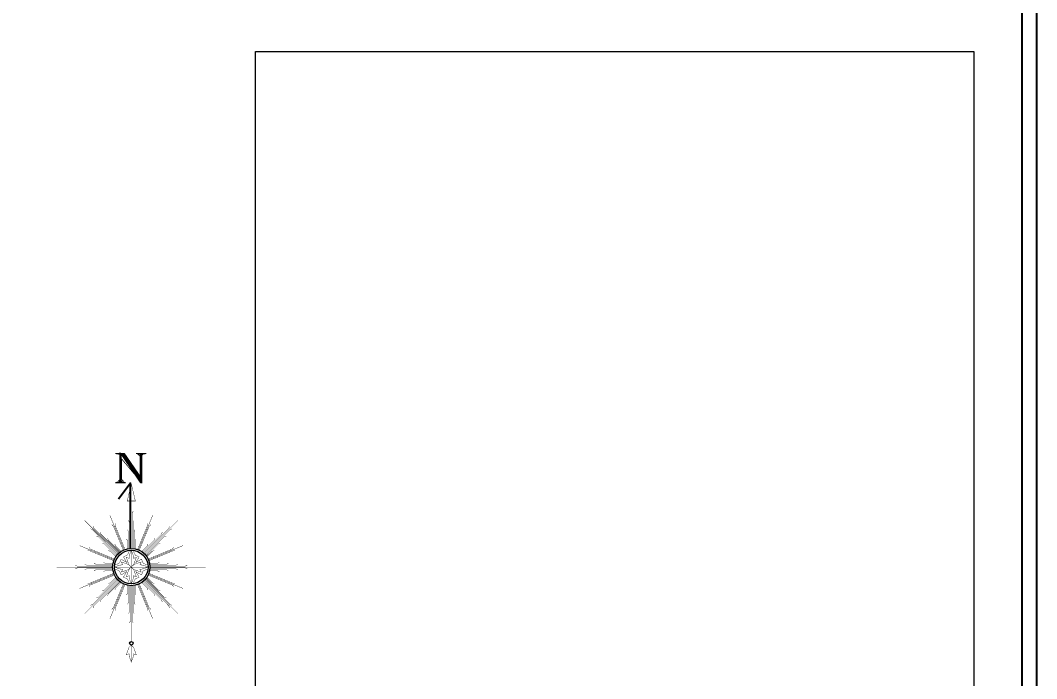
# Model space of a CAD drawing. Header units: metres. Extents: x 0 to 107, y 0 to 69.
# Drawn here: x 52.56 to 68.8, y 40.67 to 51.19 of the extents above; entities that cross this region are included whole.
import ezdxf

# ---------------------------------------------------------------- set-up
doc = ezdxf.new("R2010")
doc.units = ezdxf.units.M
doc.header["$LTSCALE"] = 0.2
doc.header["$MEASUREMENT"] = 0
doc.linetypes.add('HIDDEN2', pattern=[0.1875, 0.125, -0.0625])
doc.layers.get('0').update_dxf_attribs({"lineweight": 15})
doc.layers.add('LOCATION_PLAN', color=7, linetype='Continuous', lineweight=0)
doc.styles.add('Bhanu', font='times.ttf', dxfattribs={"height": 9})

# ---------------------------------------------------------------- blocks, each defined once
blk = doc.blocks.new('n')
at = {"color": 8, "flags": 128}
for points, const_width in [([(1632.898, 1497.975), (1633.004, 1497.975), (1632.966, 1498.013), (1632.966, 1498.45), (1633.388, 1497.947), (1633.388, 1498.508), (1633.426, 1498.546), (1633.32, 1498.546), (1633.358, 1498.508), (1633.358, 1498.072), (1632.936, 1498.575), (1632.936, 1498.013), (1632.898, 1497.975)], 0.0159), ([(1632.898, 1497.975), (1633.004, 1497.975), (1632.966, 1498.013), (1632.966, 1498.45), (1633.388, 1497.947), (1633.388, 1498.508), (1633.426, 1498.546), (1633.32, 1498.546), (1633.358, 1498.508), (1633.358, 1498.072), (1632.936, 1498.575), (1632.936, 1498.013), (1632.898, 1497.975)], 0.0159), ([(1633.087, 1497.551), (1633.26, 1497.551), (1633.173, 1497.919), (1633.087, 1497.551)], 0.00794), ([(1633.087, 1497.551), (1633.26, 1497.551), (1633.173, 1497.919), (1633.087, 1497.551)], 0.00794), ([(1633.173, 1496.541), (1633.173, 1497.919)], 0.00794), ([(1633.173, 1496.541), (1633.173, 1497.919)], 0.00794), ([(1633.021, 1496.511), (1632.718, 1497.244)], 0.00794), ([(1633.021, 1496.511), (1632.718, 1497.244)], 0.00794), ([(1633.154, 1496.541), (1633.154, 1497.295), (1633.134, 1497.335)], 0.00794), ([(1633.154, 1496.541), (1633.154, 1497.295), (1633.134, 1497.335)], 0.00794), ([(1633.193, 1496.541), (1633.193, 1497.295), (1633.213, 1497.335)], 0.00794), ([(1633.193, 1496.541), (1633.193, 1497.295), (1633.213, 1497.335)], 0.00794), ([(1633.325, 1496.511), (1633.629, 1497.244)], 0.00794), ([(1633.325, 1496.511), (1633.629, 1497.244)], 0.00794), ([(1632.893, 1496.425), (1632.181, 1497.136)], 0.00794), ([(1632.893, 1496.425), (1632.181, 1497.136)], 0.00794), ([(1632.907, 1496.439), (1632.374, 1496.972), (1632.36, 1497.014)], 0.00794), ([(1632.907, 1496.439), (1632.374, 1496.972), (1632.36, 1497.014)], 0.00794), ([(1633.003, 1496.503), (1632.791, 1497.017), (1632.757, 1497.046)], 0.00794), ([(1633.003, 1496.503), (1632.791, 1497.017), (1632.757, 1497.046)], 0.00794), ([(1633.04, 1496.518), (1632.827, 1497.032), (1632.83, 1497.076)], 0.00794), ([(1633.04, 1496.518), (1632.827, 1497.032), (1632.83, 1497.076)], 0.00794), ([(1633.134, 1496.539), (1633.134, 1497.097), (1633.114, 1497.136)], 0.00794), ([(1633.134, 1496.539), (1633.134, 1497.097), (1633.114, 1497.136)], 0.00794), ([(1633.213, 1496.539), (1633.213, 1497.097), (1633.233, 1497.136)], 0.00794), ([(1633.213, 1496.539), (1633.213, 1497.097), (1633.233, 1497.136)], 0.00794), ([(1633.307, 1496.518), (1633.52, 1497.032), (1633.516, 1497.076)], 0.00794), ([(1633.307, 1496.518), (1633.52, 1497.032), (1633.516, 1497.076)], 0.00794), ([(1633.343, 1496.503), (1633.556, 1497.017), (1633.59, 1497.046)], 0.00794), ([(1633.343, 1496.503), (1633.556, 1497.017), (1633.59, 1497.046)], 0.00794), ([(1633.44, 1496.439), (1633.973, 1496.972), (1633.987, 1497.014)], 0.00794), ([(1633.44, 1496.439), (1633.973, 1496.972), (1633.987, 1497.014)], 0.00794), ([(1633.454, 1496.425), (1634.166, 1497.136)], 0.00794), ([(1633.454, 1496.425), (1634.166, 1497.136)], 0.00794), ([(1632.879, 1496.411), (1632.345, 1496.944), (1632.303, 1496.958)], 0.00794), ([(1632.879, 1496.411), (1632.345, 1496.944), (1632.303, 1496.958)], 0.00794), ([(1632.866, 1496.395), (1632.472, 1496.79), (1632.43, 1496.804)], 0.00794), ([(1632.866, 1496.395), (1632.472, 1496.79), (1632.43, 1496.804)], 0.00794), ([(1632.922, 1496.452), (1632.528, 1496.846), (1632.514, 1496.888)], 0.00794), ([(1632.922, 1496.452), (1632.528, 1496.846), (1632.514, 1496.888)], 0.00794), ([(1632.938, 1496.464), (1632.682, 1496.72), (1632.668, 1496.762)], 0.00794), ([(1632.938, 1496.464), (1632.682, 1496.72), (1632.668, 1496.762)], 0.00794), ([(1633.114, 1496.537), (1633.114, 1496.898), (1633.094, 1496.938)], 0.00794), ([(1633.114, 1496.537), (1633.114, 1496.898), (1633.094, 1496.938)], 0.00794), ([(1633.233, 1496.537), (1633.233, 1496.898), (1633.253, 1496.938)], 0.00794), ([(1633.233, 1496.537), (1633.233, 1496.898), (1633.253, 1496.938)], 0.00794), ([(1633.409, 1496.464), (1633.664, 1496.72), (1633.678, 1496.762)], 0.00794), ([(1633.409, 1496.464), (1633.664, 1496.72), (1633.678, 1496.762)], 0.00794), ([(1633.425, 1496.452), (1633.819, 1496.846), (1633.833, 1496.888)], 0.00794), ([(1633.425, 1496.452), (1633.819, 1496.846), (1633.833, 1496.888)], 0.00794), ([(1633.468, 1496.411), (1634.001, 1496.944), (1634.043, 1496.958)], 0.00794), ([(1633.468, 1496.411), (1634.001, 1496.944), (1634.043, 1496.958)], 0.00794), ([(1633.481, 1496.395), (1633.875, 1496.79), (1633.917, 1496.804)], 0.00794), ([(1633.481, 1496.395), (1633.875, 1496.79), (1633.917, 1496.804)], 0.00794), ([(1632.807, 1496.296), (1632.073, 1496.6)], 0.00794), ([(1632.807, 1496.296), (1632.073, 1496.6)], 0.00794), ([(1632.815, 1496.314), (1632.301, 1496.527), (1632.272, 1496.561)], 0.00794), ([(1632.815, 1496.314), (1632.301, 1496.527), (1632.272, 1496.561)], 0.00794), ([(1632.854, 1496.38), (1632.598, 1496.635), (1632.556, 1496.649)], 0.00794), ([(1632.854, 1496.38), (1632.598, 1496.635), (1632.556, 1496.649)], 0.00794), ([(1632.955, 1496.475), (1632.837, 1496.593), (1632.823, 1496.635)], 0.00794), ([(1632.955, 1496.475), (1632.837, 1496.593), (1632.823, 1496.635)], 0.00794), ([(1633.094, 1496.533), (1633.094, 1496.7), (1633.074, 1496.74)], 0.00794), ([(1633.094, 1496.533), (1633.094, 1496.7), (1633.074, 1496.74)], 0.00794), ([(1633.253, 1496.533), (1633.253, 1496.7), (1633.273, 1496.74)], 0.00794), ([(1633.253, 1496.533), (1633.253, 1496.7), (1633.273, 1496.74)], 0.00794), ([(1633.392, 1496.475), (1633.51, 1496.593), (1633.524, 1496.635)], 0.00794), ([(1633.392, 1496.475), (1633.51, 1496.593), (1633.524, 1496.635)], 0.00794), ([(1633.493, 1496.38), (1633.749, 1496.635), (1633.791, 1496.649)], 0.00794), ([(1633.493, 1496.38), (1633.749, 1496.635), (1633.791, 1496.649)], 0.00794), ([(1633.532, 1496.314), (1634.046, 1496.527), (1634.075, 1496.561)], 0.00794), ([(1633.532, 1496.314), (1634.046, 1496.527), (1634.075, 1496.561)], 0.00794), ([(1633.54, 1496.296), (1634.273, 1496.6)], 0.00794), ([(1633.54, 1496.296), (1634.273, 1496.6)], 0.00794), ([(1632.8, 1496.278), (1632.286, 1496.49), (1632.242, 1496.487)], 0.00794), ([(1632.8, 1496.278), (1632.286, 1496.49), (1632.242, 1496.487)], 0.00794), ([(1632.842, 1496.363), (1632.724, 1496.481), (1632.682, 1496.495)], 0.00794), ([(1632.842, 1496.363), (1632.724, 1496.481), (1632.682, 1496.495)], 0.00794), ([(1632.818, 1496.184), (1632.893, 1496.214), (1632.924, 1496.233), (1632.955, 1496.312), (1633.078, 1496.242), (1633.005, 1496.362), (1633.084, 1496.394), (1633.103, 1496.425), (1633.134, 1496.499)], 0.00794), ([(1632.818, 1496.184), (1632.893, 1496.214), (1632.924, 1496.233), (1632.955, 1496.312), (1633.078, 1496.242), (1633.005, 1496.362), (1633.084, 1496.394), (1633.103, 1496.425), (1633.134, 1496.499)], 0.00794), ([(1633.173, 1496.501), (1633.133, 1496.398), (1633.127, 1496.328), (1633.066, 1496.353), (1633.124, 1496.191), (1633.173, 1496.144), (1633.173, 1496.501)], 0.00794), ([(1633.173, 1496.501), (1633.133, 1496.398), (1633.127, 1496.328), (1633.066, 1496.353), (1633.124, 1496.191), (1633.173, 1496.144), (1633.173, 1496.501)], 0.00794), ([(1633.173, 1496.501), (1633.214, 1496.398), (1633.219, 1496.328), (1633.281, 1496.353), (1633.223, 1496.191), (1633.173, 1496.144), (1633.173, 1496.501)], 0.00794), ([(1633.173, 1496.501), (1633.214, 1496.398), (1633.219, 1496.328), (1633.281, 1496.353), (1633.223, 1496.191), (1633.173, 1496.144), (1633.173, 1496.501)], 0.00794), ([(1633.213, 1496.499), (1633.243, 1496.425), (1633.262, 1496.394), (1633.341, 1496.363), (1633.271, 1496.24), (1633.391, 1496.313), (1633.423, 1496.233), (1633.454, 1496.214), (1633.528, 1496.184)], 0.00794), ([(1633.213, 1496.499), (1633.243, 1496.425), (1633.262, 1496.394), (1633.341, 1496.363), (1633.271, 1496.24), (1633.391, 1496.313), (1633.423, 1496.233), (1633.454, 1496.214), (1633.528, 1496.184)], 0.00794), ([(1633.504, 1496.363), (1633.622, 1496.481), (1633.664, 1496.495)], 0.00794), ([(1633.504, 1496.363), (1633.622, 1496.481), (1633.664, 1496.495)], 0.00794), ([(1633.547, 1496.278), (1634.061, 1496.49), (1634.105, 1496.487)], 0.00794), ([(1633.547, 1496.278), (1634.061, 1496.49), (1634.105, 1496.487)], 0.00794), ([(1632.776, 1496.144), (1631.586, 1496.144)], 0.00794), ([(1632.776, 1496.144), (1631.586, 1496.144)], 0.00794), ([(1632.777, 1496.164), (1632.022, 1496.164), (1631.983, 1496.184)], 0.00794), ([(1632.777, 1496.164), (1632.022, 1496.164), (1631.983, 1496.184)], 0.00794), ([(1632.777, 1496.124), (1632.022, 1496.124), (1631.983, 1496.105)], 0.00794), ([(1632.777, 1496.124), (1632.022, 1496.124), (1631.983, 1496.105)], 0.00794), ([(1632.778, 1496.184), (1632.221, 1496.184), (1632.181, 1496.204)], 0.00794), ([(1632.778, 1496.184), (1632.221, 1496.184), (1632.181, 1496.204)], 0.00794), ([(1632.778, 1496.105), (1632.221, 1496.105), (1632.181, 1496.085)], 0.00794), ([(1632.778, 1496.105), (1632.221, 1496.105), (1632.181, 1496.085)], 0.00794), ([(1632.781, 1496.204), (1632.419, 1496.204), (1632.38, 1496.224)], 0.00794), ([(1632.781, 1496.204), (1632.419, 1496.204), (1632.38, 1496.224)], 0.00794), ([(1632.785, 1496.224), (1632.618, 1496.224), (1632.578, 1496.244)], 0.00794), ([(1632.785, 1496.224), (1632.618, 1496.224), (1632.578, 1496.244)], 0.00794), ([(1632.816, 1496.144), (1632.92, 1496.185), (1632.989, 1496.19), (1632.964, 1496.252), (1633.126, 1496.194), (1633.173, 1496.144), (1632.816, 1496.144)], 0.00794), ([(1632.816, 1496.144), (1632.92, 1496.185), (1632.989, 1496.19), (1632.964, 1496.252), (1633.126, 1496.194), (1633.173, 1496.144), (1632.816, 1496.144)], 0.00794), ([(1632.816, 1496.144), (1632.92, 1496.104), (1632.989, 1496.098), (1632.964, 1496.037), (1633.126, 1496.094), (1633.173, 1496.144), (1632.816, 1496.144)], 0.00794), ([(1632.816, 1496.144), (1632.92, 1496.104), (1632.989, 1496.098), (1632.964, 1496.037), (1633.126, 1496.094), (1633.173, 1496.144), (1632.816, 1496.144)], 0.00794), ([(1633.134, 1495.789), (1633.103, 1495.864), (1633.084, 1495.895), (1633.005, 1495.926), (1633.076, 1496.049), (1632.956, 1495.975), (1632.924, 1496.055), (1632.893, 1496.074), (1632.818, 1496.105)], 0.00794), ([(1633.134, 1495.789), (1633.103, 1495.864), (1633.084, 1495.895), (1633.005, 1495.926), (1633.076, 1496.049), (1632.956, 1495.975), (1632.924, 1496.055), (1632.893, 1496.074), (1632.818, 1496.105)], 0.00794), ([(1633.173, 1495.787), (1633.133, 1495.891), (1633.127, 1495.96), (1633.066, 1495.935), (1633.124, 1496.097), (1633.173, 1496.144), (1633.173, 1495.787)], 0.00794), ([(1633.173, 1495.787), (1633.133, 1495.891), (1633.127, 1495.96), (1633.066, 1495.935), (1633.124, 1496.097), (1633.173, 1496.144), (1633.173, 1495.787)], 0.00794), ([(1633.531, 1496.144), (1633.427, 1496.185), (1633.357, 1496.19), (1633.382, 1496.252), (1633.22, 1496.194), (1633.173, 1496.144), (1633.531, 1496.144)], 0.00794), ([(1633.531, 1496.144), (1633.427, 1496.185), (1633.357, 1496.19), (1633.382, 1496.252), (1633.22, 1496.194), (1633.173, 1496.144), (1633.531, 1496.144)], 0.00794), ([(1633.531, 1496.144), (1633.427, 1496.104), (1633.357, 1496.098), (1633.382, 1496.037), (1633.22, 1496.094), (1633.173, 1496.144), (1633.531, 1496.144)], 0.00794), ([(1633.531, 1496.144), (1633.427, 1496.104), (1633.357, 1496.098), (1633.382, 1496.037), (1633.22, 1496.094), (1633.173, 1496.144), (1633.531, 1496.144)], 0.00794), ([(1633.173, 1495.787), (1633.214, 1495.891), (1633.219, 1495.96), (1633.281, 1495.935), (1633.223, 1496.097), (1633.173, 1496.144), (1633.173, 1495.787)], 0.00794), ([(1633.173, 1495.787), (1633.214, 1495.891), (1633.219, 1495.96), (1633.281, 1495.935), (1633.223, 1496.097), (1633.173, 1496.144), (1633.173, 1495.787)], 0.00794), ([(1633.528, 1496.105), (1633.454, 1496.074), (1633.423, 1496.055), (1633.392, 1495.976), (1633.269, 1496.047), (1633.342, 1495.926), (1633.262, 1495.895), (1633.243, 1495.864), (1633.213, 1495.789)], 0.00794), ([(1633.528, 1496.105), (1633.454, 1496.074), (1633.423, 1496.055), (1633.392, 1495.976), (1633.269, 1496.047), (1633.342, 1495.926), (1633.262, 1495.895), (1633.243, 1495.864), (1633.213, 1495.789)], 0.00794), ([(1633.562, 1496.224), (1633.729, 1496.224), (1633.769, 1496.244)], 0.00794), ([(1633.562, 1496.224), (1633.729, 1496.224), (1633.769, 1496.244)], 0.00794), ([(1633.566, 1496.204), (1633.927, 1496.204), (1633.967, 1496.224)], 0.00794), ([(1633.566, 1496.204), (1633.927, 1496.204), (1633.967, 1496.224)], 0.00794), ([(1633.568, 1496.184), (1634.126, 1496.184), (1634.166, 1496.204)], 0.00794), ([(1633.568, 1496.184), (1634.126, 1496.184), (1634.166, 1496.204)], 0.00794), ([(1633.568, 1496.105), (1634.126, 1496.105), (1634.166, 1496.085)], 0.00794), ([(1633.568, 1496.105), (1634.126, 1496.105), (1634.166, 1496.085)], 0.00794), ([(1633.57, 1496.164), (1634.324, 1496.164), (1634.364, 1496.184)], 0.00794), ([(1633.57, 1496.164), (1634.324, 1496.164), (1634.364, 1496.184)], 0.00794), ([(1633.57, 1496.144), (1634.761, 1496.144)], 0.00794), ([(1633.57, 1496.144), (1634.761, 1496.144)], 0.00794), ([(1633.57, 1496.124), (1634.324, 1496.124), (1634.364, 1496.105)], 0.00794), ([(1633.57, 1496.124), (1634.324, 1496.124), (1634.364, 1496.105)], 0.00794), ([(1632.807, 1495.992), (1632.073, 1495.689)], 0.00794), ([(1632.807, 1495.992), (1632.073, 1495.689)], 0.00794), ([(1632.8, 1496.011), (1632.286, 1495.798), (1632.242, 1495.801)], 0.00794), ([(1632.8, 1496.011), (1632.286, 1495.798), (1632.242, 1495.801)], 0.00794), ([(1632.815, 1495.974), (1632.301, 1495.761), (1632.272, 1495.728)], 0.00794), ([(1632.815, 1495.974), (1632.301, 1495.761), (1632.272, 1495.728)], 0.00794), ([(1632.781, 1496.085), (1632.419, 1496.085), (1632.38, 1496.065)], 0.00794), ([(1632.781, 1496.085), (1632.419, 1496.085), (1632.38, 1496.065)], 0.00794), ([(1632.866, 1495.893), (1632.472, 1495.499), (1632.43, 1495.485)], 0.00794), ([(1632.866, 1495.893), (1632.472, 1495.499), (1632.43, 1495.485)], 0.00794), ([(1632.854, 1495.909), (1632.598, 1495.653), (1632.556, 1495.639)], 0.00794), ([(1632.854, 1495.909), (1632.598, 1495.653), (1632.556, 1495.639)], 0.00794), ([(1632.785, 1496.065), (1632.618, 1496.065), (1632.578, 1496.045)], 0.00794), ([(1632.785, 1496.065), (1632.618, 1496.065), (1632.578, 1496.045)], 0.00794), ([(1632.842, 1495.925), (1632.724, 1495.808), (1632.682, 1495.794)], 0.00794), ([(1632.842, 1495.925), (1632.724, 1495.808), (1632.682, 1495.794)], 0.00794), ([(1633.481, 1495.893), (1633.875, 1495.499), (1633.917, 1495.485)], 0.00794), ([(1633.481, 1495.893), (1633.875, 1495.499), (1633.917, 1495.485)], 0.00794), ([(1633.493, 1495.909), (1633.749, 1495.653), (1633.791, 1495.639)], 0.00794), ([(1633.493, 1495.909), (1633.749, 1495.653), (1633.791, 1495.639)], 0.00794), ([(1633.504, 1495.925), (1633.622, 1495.808), (1633.664, 1495.794)], 0.00794), ([(1633.504, 1495.925), (1633.622, 1495.808), (1633.664, 1495.794)], 0.00794), ([(1633.532, 1495.974), (1634.046, 1495.761), (1634.075, 1495.728)], 0.00794), ([(1633.532, 1495.974), (1634.046, 1495.761), (1634.075, 1495.728)], 0.00794), ([(1633.54, 1495.992), (1634.273, 1495.689)], 0.00794), ([(1633.54, 1495.992), (1634.273, 1495.689)], 0.00794), ([(1633.547, 1496.011), (1634.061, 1495.798), (1634.105, 1495.801)], 0.00794), ([(1633.547, 1496.011), (1634.061, 1495.798), (1634.105, 1495.801)], 0.00794), ([(1633.562, 1496.065), (1633.729, 1496.065), (1633.769, 1496.045)], 0.00794), ([(1633.562, 1496.065), (1633.729, 1496.065), (1633.769, 1496.045)], 0.00794), ([(1633.566, 1496.085), (1633.927, 1496.085), (1633.967, 1496.065)], 0.00794), ([(1633.566, 1496.085), (1633.927, 1496.085), (1633.967, 1496.065)], 0.00794), ([(1632.893, 1495.864), (1632.181, 1495.152)], 0.00794), ([(1632.893, 1495.864), (1632.181, 1495.152)], 0.00794), ([(1632.879, 1495.878), (1632.345, 1495.344), (1632.303, 1495.33)], 0.00794), ([(1632.879, 1495.878), (1632.345, 1495.344), (1632.303, 1495.33)], 0.00794), ([(1632.907, 1495.85), (1632.374, 1495.316), (1632.36, 1495.274)], 0.00794), ([(1632.907, 1495.85), (1632.374, 1495.316), (1632.36, 1495.274)], 0.00794), ([(1632.922, 1495.837), (1632.528, 1495.443), (1632.514, 1495.401)], 0.00794), ([(1632.922, 1495.837), (1632.528, 1495.443), (1632.514, 1495.401)], 0.00794), ([(1632.938, 1495.825), (1632.682, 1495.569), (1632.668, 1495.527)], 0.00794), ([(1632.938, 1495.825), (1632.682, 1495.569), (1632.668, 1495.527)], 0.00794), ([(1633.021, 1495.778), (1632.718, 1495.044)], 0.00794), ([(1633.021, 1495.778), (1632.718, 1495.044)], 0.00794), ([(1633.003, 1495.786), (1632.791, 1495.272), (1632.757, 1495.243)], 0.00794), ([(1633.003, 1495.786), (1632.791, 1495.272), (1632.757, 1495.243)], 0.00794), ([(1632.955, 1495.813), (1632.837, 1495.695), (1632.823, 1495.653)], 0.00794), ([(1632.955, 1495.813), (1632.837, 1495.695), (1632.823, 1495.653)], 0.00794), ([(1633.04, 1495.77), (1632.827, 1495.257), (1632.83, 1495.212)], 0.00794), ([(1633.04, 1495.77), (1632.827, 1495.257), (1632.83, 1495.212)], 0.00794), ([(1633.094, 1495.755), (1633.094, 1495.589), (1633.074, 1495.549)], 0.00794), ([(1633.094, 1495.755), (1633.094, 1495.589), (1633.074, 1495.549)], 0.00794), ([(1633.114, 1495.752), (1633.114, 1495.39), (1633.094, 1495.351)], 0.00794), ([(1633.114, 1495.752), (1633.114, 1495.39), (1633.094, 1495.351)], 0.00794), ([(1633.134, 1495.749), (1633.134, 1495.192), (1633.114, 1495.152)], 0.00794), ([(1633.134, 1495.749), (1633.134, 1495.192), (1633.114, 1495.152)], 0.00794), ([(1633.154, 1495.748), (1633.154, 1494.993), (1633.134, 1494.954)], 0.00794), ([(1633.154, 1495.748), (1633.154, 1494.993), (1633.134, 1494.954)], 0.00794), ([(1633.173, 1495.747), (1633.173, 1494.557)], 0.00794), ([(1633.173, 1495.747), (1633.173, 1494.557)], 0.00794), ([(1633.193, 1495.748), (1633.193, 1494.993), (1633.213, 1494.954)], 0.00794), ([(1633.193, 1495.748), (1633.193, 1494.993), (1633.213, 1494.954)], 0.00794), ([(1633.213, 1495.749), (1633.213, 1495.192), (1633.233, 1495.152)], 0.00794), ([(1633.213, 1495.749), (1633.213, 1495.192), (1633.233, 1495.152)], 0.00794), ([(1633.233, 1495.752), (1633.233, 1495.39), (1633.253, 1495.351)], 0.00794), ([(1633.233, 1495.752), (1633.233, 1495.39), (1633.253, 1495.351)], 0.00794), ([(1633.253, 1495.755), (1633.253, 1495.589), (1633.273, 1495.549)], 0.00794), ([(1633.253, 1495.755), (1633.253, 1495.589), (1633.273, 1495.549)], 0.00794), ([(1633.307, 1495.77), (1633.52, 1495.257), (1633.516, 1495.212)], 0.00794), ([(1633.307, 1495.77), (1633.52, 1495.257), (1633.516, 1495.212)], 0.00794), ([(1633.325, 1495.778), (1633.629, 1495.044)], 0.00794), ([(1633.325, 1495.778), (1633.629, 1495.044)], 0.00794), ([(1633.343, 1495.786), (1633.556, 1495.272), (1633.59, 1495.243)], 0.00794), ([(1633.343, 1495.786), (1633.556, 1495.272), (1633.59, 1495.243)], 0.00794), ([(1633.392, 1495.813), (1633.51, 1495.695), (1633.524, 1495.653)], 0.00794), ([(1633.392, 1495.813), (1633.51, 1495.695), (1633.524, 1495.653)], 0.00794), ([(1633.409, 1495.825), (1633.664, 1495.569), (1633.678, 1495.527)], 0.00794), ([(1633.409, 1495.825), (1633.664, 1495.569), (1633.678, 1495.527)], 0.00794), ([(1633.425, 1495.837), (1633.819, 1495.443), (1633.833, 1495.401)], 0.00794), ([(1633.425, 1495.837), (1633.819, 1495.443), (1633.833, 1495.401)], 0.00794), ([(1633.44, 1495.85), (1633.973, 1495.316), (1633.987, 1495.274)], 0.00794), ([(1633.44, 1495.85), (1633.973, 1495.316), (1633.987, 1495.274)], 0.00794), ([(1633.454, 1495.864), (1634.166, 1495.152)], 0.00794), ([(1633.454, 1495.864), (1634.166, 1495.152)], 0.00794), ([(1633.468, 1495.878), (1634.001, 1495.344), (1634.043, 1495.33)], 0.00794), ([(1633.468, 1495.878), (1634.001, 1495.344), (1634.043, 1495.33)], 0.00794), ([(1633.173, 1494.123), (1633.133, 1494.227), (1633.127, 1494.296), (1633.066, 1494.272), (1633.124, 1494.433), (1633.173, 1494.48), (1633.173, 1494.123)], 0.00794), ([(1633.173, 1494.123), (1633.133, 1494.227), (1633.127, 1494.296), (1633.066, 1494.272), (1633.124, 1494.433), (1633.173, 1494.48), (1633.173, 1494.123)], 0.00794), ([(1633.173, 1494.123), (1633.214, 1494.227), (1633.219, 1494.296), (1633.281, 1494.272), (1633.223, 1494.433), (1633.173, 1494.48), (1633.173, 1494.123)], 0.00794), ([(1633.173, 1494.123), (1633.214, 1494.227), (1633.219, 1494.296), (1633.281, 1494.272), (1633.223, 1494.433), (1633.173, 1494.48), (1633.173, 1494.123)], 0.00794)]:
    blk.add_lwpolyline(points, dxfattribs=dict(at, const_width=const_width))
at = {"color": 8}
for centre, radius in [((1633.173, 1496.144), 0.397), ((1633.173, 1496.144), 0.397), ((1633.173, 1496.144), 0.357), ((1633.173, 1496.144), 0.357), ((1633.173, 1494.519), 0.0382), ((1633.173, 1494.519), 0.0382)]:
    blk.add_circle(centre, radius, dxfattribs=at)

msp = doc.modelspace()

# ---------------------------------------------------------------- linework, layer by layer
at = {"color": 7, "lineweight": 25}
for points in [[(68.797, 69.123), (0, 69.123), (0, 0), (68.797, 0)], [(68.567, 68.894), (0.23, 68.894), (0.23, 0.23), (68.567, 0.23)]]:
    msp.add_lwpolyline(points, close=True, dxfattribs=at)
msp.add_lwpolyline([(54.314, 42.752), (54.314, 43.795), (54.127, 43.54)], dxfattribs=at)
at = {"layer": 'LOCATION_PLAN', "color": 7, "ltscale": 4}
msp.add_lwpolyline([(56.314, 50.692), (67.793, 50.692), (67.793, 40.386), (56.314, 40.386)], close=True, dxfattribs=at)

# ---------------------------------------------------------------- block references
at = {"color": 7, "linetype": 'HIDDEN2', "lineweight": 25, "xscale": 0.75, "yscale": 0.75, "zscale": 0.75}
msp.add_blockref('n', (-1170.551, -1079.653), dxfattribs=at)

# ---------------------------------------------------------------- texts
at = {"color": 7, "lineweight": 25, "insert": (54.055, 44.28), "char_height": 0.486, "width": 0.64833, "attachment_point": 1, "style": 'Bhanu'}
msp.add_mtext('N', dxfattribs=at)

doc.saveas('drawing.dxf')
